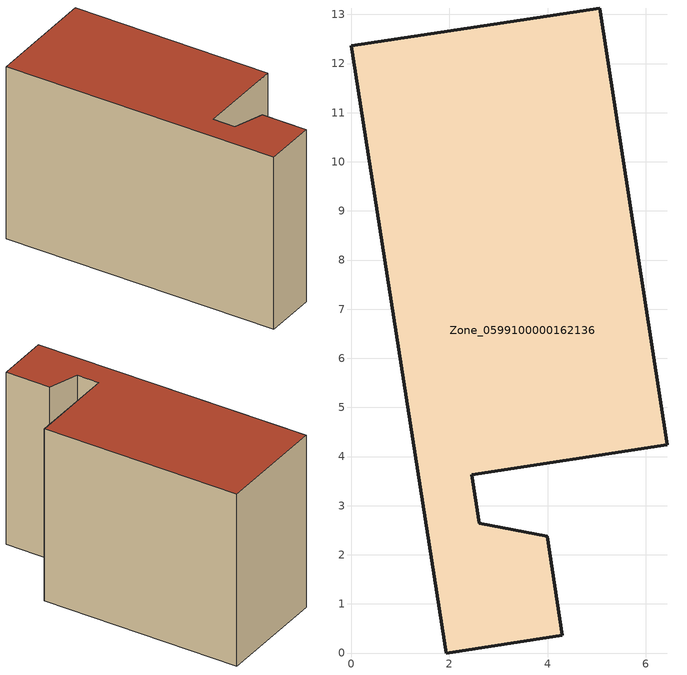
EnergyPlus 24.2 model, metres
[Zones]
Zone_0599100000162136
 floor ground (C_G): 6.44,4.24 2.46,3.63 2.61,2.64 3.99,2.38 4.3,0.36 1.94,0 0,12.36 5.06,13.13 z0
 wall outside (C_F): 1.94,0 4.3,0.36 3.99,2.38 2.61,2.64 2.46,3.63 6.44,4.24 5.06,13.13 0,12.36 1.94,0 z0:8.09
 roof outside (C_R): 5.06,13.13 0,12.36 1.94,0 4.3,0.36 3.99,2.38 2.61,2.64 2.46,3.63 6.44,4.24 z8.09
[BUILDING]
Pand.0599100000162136: North Axis=0; Terrain=City; Loads Convergence Tolerance Value=0.04; Temperature Convergence Tolerance Value=0.4; Solar Distribution=FullExterior; Maximum Number of Warmup Days=25; Minimum Number of Warmup Days=1
[Site:Location]
Rotterdam.The.Hague.AP_ZH_NLD Design_Conditions: Latitude=51.96; Longitude=4.45; Time Zone=1; Elevation=-4.5
[SITE:GROUNDTEMPERATURE:BUILDINGSURFACE]
18, 18, 18, 18, 18, 18, 18, 18, 18, 18, 18, 18
[MATERIAL] Thermal Absorptance=0.9; Solar Absorptance=0.7; Visible Absorptance=0.7
Name | Roughness | Thickness | Conductivity | Density | Specific Heat
G.TI.1975-1991 | MediumSmooth | 0.15 | 0.288461 | 540 | 1210
F.TI.1975-1991 | Rough | 0.3 | 0.230769 | 1920 | 840
R.TI.1975-1991 | MediumRough | 0.2 | 0.153846 | 1500 | 1000
[CONSTRUCTION]
C_G: G.TI.1975-1991
C_F: F.TI.1975-1991
C_R: R.TI.1975-1991
[ZONE]
Zone_0599100000162136: Type=1; Multiplier=1; Ceiling Height=Autocalculate; Volume=Autocalculate; Floor Area=autocalculate; Part of Total Floor Area=Yes
[ZONEINFILTRATION:DESIGNFLOWRATE]
Infil_Zone_0599100000162136: Zone or ZoneList or Space or SpaceList=Zone_0599100000162136; Schedule=AlwaysOn; Design Flow Rate Calculation Method=Flow/Area; Flow Rate per Floor Area=0.003; Constant Term Coefficient=1; Temperature Term Coefficient=0; Velocity Term Coefficient=0; Velocity Squared Term Coefficient=0
[HVACTEMPLATE:ZONE:IDEALLOADSAIRSYSTEM]
Zone_0599100000162136: Maximum Heating Supply Air Temperature=50; Minimum Cooling Supply Air Temperature=13; Maximum Heating Supply Air Humidity Ratio=0.0156; Minimum Cooling Supply Air Humidity Ratio=0.0077; Heating Limit=NoLimit; Cooling Limit=NoLimit; Dehumidification Control Type=ConstantSensibleHeatRatio; Cooling Sensible Heat Ratio=0.7; Dehumidification Setpoint=60; Humidification Control Type=None; Humidification Setpoint=30; Outdoor Air Method=None; Outdoor Air Flow Rate per Person=0.00944; Outdoor Air Flow Rate per Zone Floor Area=0; Outdoor Air Flow Rate per Zone=0; Demand Controlled Ventilation Type=None; Outdoor Air Economizer Type=NoEconomizer; Heat Recovery Type=None; Sensible Heat Recovery Effectiveness=0.7; Latent Heat Recovery Effectiveness=0.65
[ZONECONTROL:THERMOSTAT]
ThermostatControl_Zone_0599100000162136: Zone or ZoneList=Zone_0599100000162136; Control Type Schedule=DualSetpointControlType; Control 1=Thermostat_Zone_0599100000162136; Temperature Difference Between Cutout And Setpoint=0
[THERMOSTATSETPOINT:DUALSETPOINT]
Thermostat_Zone_0599100000162136: Heating Setpoint Temperature Schedule=HeatingSetpoint_Zone_0599100000162136; Cooling Setpoint Temperature Schedule=CoolingSetpoint_Zone_0599100000162136
[SCHEDULE:COMPACT]
HeatingSetpoint_Zone_0599100000162136: Through: 12/31, For: AllDays, Until: 24:00, 21
CoolingSetpoint_Zone_0599100000162136: Through: 12/31, For: AllDays, Until: 24:00, 24
DualSetpointControlType: Through: 12/31, For: AllDays, Until: 24:00, 4
AlwaysOn: Through: 12/31, For: AllDays, Until: 24:00, 1
